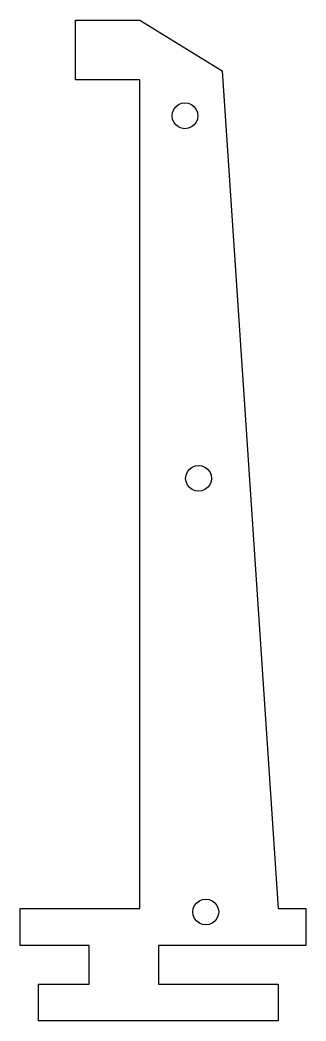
# Model space of a CAD drawing. Extents: x 2052 to 2083, y 1020 to 1128.
import ezdxf

# ---------------------------------------------------------------- set-up
doc = ezdxf.new("R2010")
doc.units = 0
doc.header["$MEASUREMENT"] = 0
doc.layers.add('t1', color=5, linetype='Continuous')
doc.layers.add('t2', color=1, linetype='Continuous')

msp = doc.modelspace()

# ---------------------------------------------------------------- linework, layer by layer
at = {"layer": 't1'}
for points in [[(2071.53, 1117.72), (2071.39, 1117.38), (2071.17, 1117.09), (2070.88, 1116.87), (2070.54, 1116.73), (2070.18, 1116.68), (2069.81, 1116.73), (2069.48, 1116.87), (2069.19, 1117.09), (2068.96, 1117.38), (2068.82, 1117.72), (2068.78, 1118.08), (2068.82, 1118.45), (2068.96, 1118.78), (2069.19, 1119.07), (2069.48, 1119.3), (2069.81, 1119.44), (2070.18, 1119.48), (2070.54, 1119.44), (2070.88, 1119.3), (2071.17, 1119.07), (2071.39, 1118.78), (2071.53, 1118.45), (2071.58, 1118.08)], [(2070.44, 1078.01), (2070.3, 1078.35), (2070.25, 1078.71), (2070.3, 1079.07), (2070.44, 1079.41), (2070.66, 1079.7), (2070.95, 1079.92), (2071.29, 1080.06), (2071.65, 1080.11), (2072.02, 1080.06), (2072.35, 1079.92), (2072.64, 1079.7), (2072.87, 1079.41), (2073.01, 1079.07), (2073.05, 1078.71), (2073.01, 1078.35), (2072.87, 1078.01), (2072.64, 1077.72), (2072.35, 1077.5), (2072.02, 1077.36), (2071.65, 1077.31), (2071.29, 1077.36), (2070.95, 1077.5), (2070.66, 1077.72)], [(2071.74, 1032.83), (2072.07, 1032.97), (2072.44, 1033.02), (2072.8, 1032.97), (2073.14, 1032.83), (2073.43, 1032.61), (2073.65, 1032.32), (2073.79, 1031.98), (2073.84, 1031.62), (2073.79, 1031.26), (2073.65, 1030.92), (2073.43, 1030.63), (2073.14, 1030.4), (2072.8, 1030.27), (2072.44, 1030.22), (2072.07, 1030.27), (2071.74, 1030.4), (2071.45, 1030.63), (2071.22, 1030.92), (2071.08, 1031.26), (2071.04, 1031.62), (2071.08, 1031.98), (2071.22, 1032.32), (2071.45, 1032.61)]]:
    msp.add_lwpolyline(points, close=True, dxfattribs=at)
at = {"layer": 't2'}
msp.add_lwpolyline([(2067.3, 1027.98), (2067.3, 1023.78), (2080.3, 1023.78), (2080.3, 1019.78), (2054.3, 1019.78), (2054.3, 1023.78), (2059.8, 1023.78), (2059.8, 1027.98), (2052.3, 1027.98), (2052.3, 1031.98), (2065.3, 1031.98), (2065.3, 1121.98), (2058.3, 1121.98), (2058.3, 1128.48), (2065.3, 1128.48), (2074.2, 1122.98), (2080.3, 1031.98), (2083.3, 1031.98), (2083.3, 1027.98)], close=True, dxfattribs=at)

doc.saveas('drawing.dxf')
